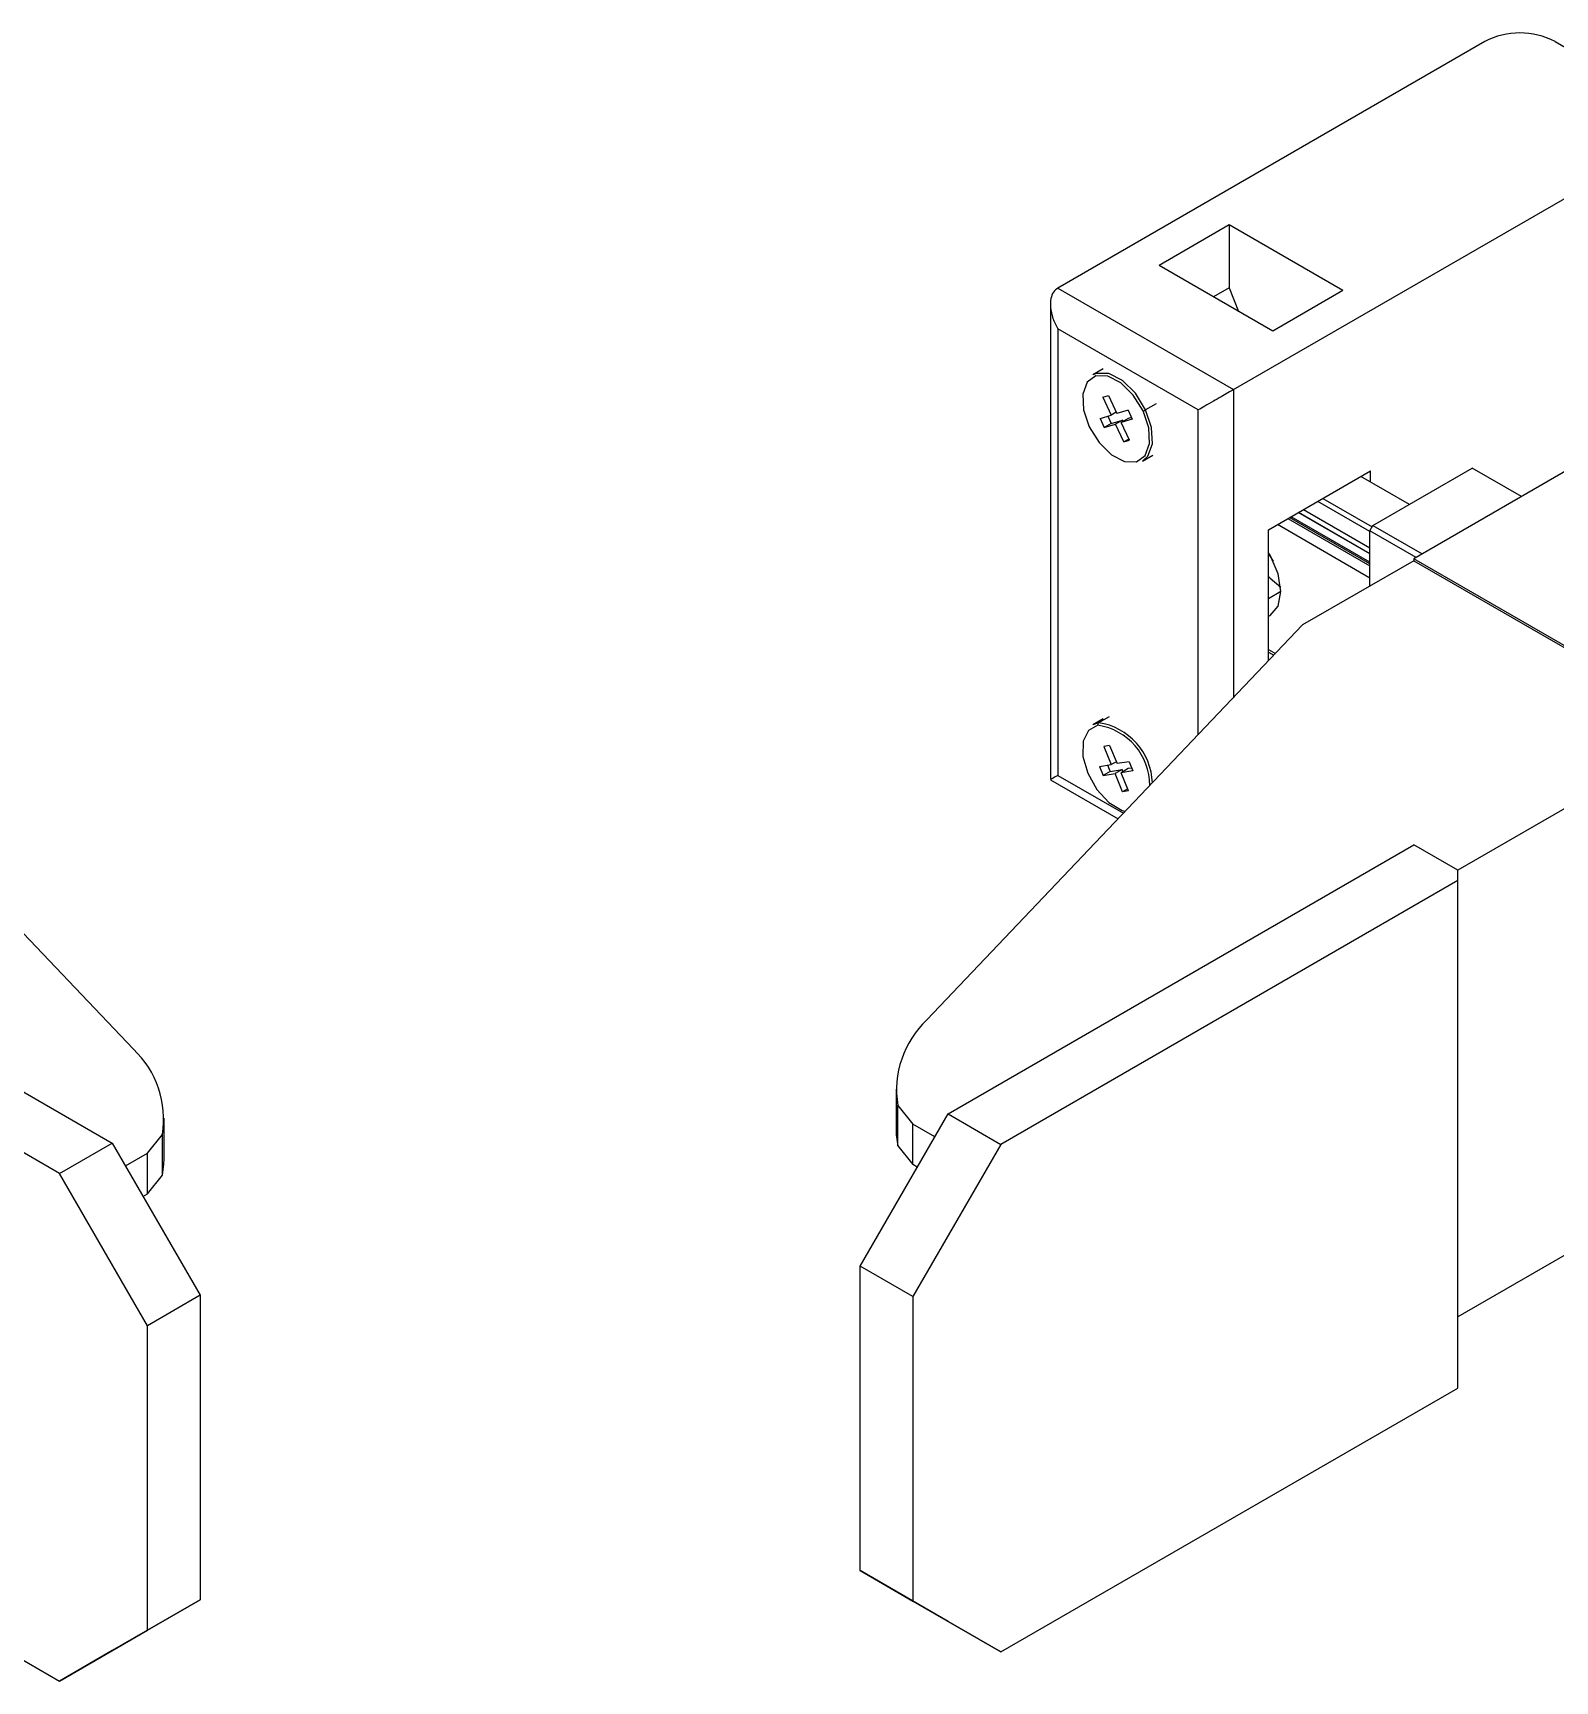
# Model space of a CAD drawing. Header units: millimetres. Extents: x 1258 to 2922, y -135 to 1239.
# Drawn here: x 1557.44 to 1588.06, y 1114.84 to 1147.99 of the extents above; entities that cross this region are included whole.
import ezdxf

# ---------------------------------------------------------------- set-up
doc = ezdxf.new("R2010")
doc.units = ezdxf.units.MM
doc.header["$LTSCALE"] = 6

msp = doc.modelspace()

# ---------------------------------------------------------------- linework, layer by layer
at = {"color": 7, "linetype": 'Continuous', "lineweight": 25}
for p, q in [((1586.645, 1147.814), (1578.054, 1142.855)), ((1588.059, 1147.814), (1590.888, 1146.181)), ((1581.589, 1140.814), (1589.65, 1145.467)), ((1581.507, 1144.127), (1580.093, 1143.31)), ((1583.793, 1142.807), (1581.507, 1144.127)), ((1581.507, 1144.127), (1581.507, 1142.861)), ((1582.379, 1141.991), (1580.093, 1143.31)), ((1578.054, 1142.855), (1581.589, 1140.814)), ((1581.507, 1142.861), (1581.189, 1142.678)), ((1581.507, 1142.861), (1581.69, 1142.388)), ((1583.793, 1142.807), (1582.379, 1141.991)), ((1577.907, 1142.528), (1577.907, 1132.976)), ((1580.882, 1140.405), (1578.054, 1142.038)), ((1578.054, 1142.038), (1578.054, 1133.056)), ((1578.968, 1141.23), (1578.759, 1141.11)), ((1578.961, 1140.659), (1579.074, 1140.693)), ((1578.961, 1140.659), (1579.131, 1140.3)), ((1579.074, 1140.693), (1579.244, 1140.334)), ((1578.906, 1140.234), (1579.131, 1140.3)), ((1578.906, 1140.234), (1578.991, 1140.054)), ((1579.064, 1140.281), (1579.132, 1140.136)), ((1579.232, 1140.359), (1579.131, 1140.3)), ((1579.132, 1140.136), (1579.358, 1140.203)), ((1579.358, 1140.203), (1579.217, 1140.121)), ((1579.47, 1140.4), (1579.244, 1140.334)), ((1579.471, 1140.236), (1579.329, 1140.154)), ((1579.555, 1140.22), (1579.329, 1140.154)), ((1579.5, 1139.795), (1579.329, 1140.154)), ((1579.37, 1140.177), (1579.358, 1140.203)), ((1579.47, 1140.4), (1579.555, 1140.22)), ((1579.538, 1140.256), (1579.471, 1140.236)), ((1579.132, 1140.136), (1578.991, 1140.054)), ((1578.991, 1140.054), (1579.217, 1140.121)), ((1579.387, 1139.762), (1579.217, 1140.121)), ((1579.488, 1139.82), (1579.387, 1139.762)), ((1579.387, 1139.762), (1579.5, 1139.795)), ((1579.759, 1139.378), (1579.968, 1139.498)), ((1589.24, 1139.735), (1585.217, 1137.413)), ((1582.296, 1137.996), (1584.347, 1139.18)), ((1584.347, 1138.956), (1584.347, 1139.18)), ((1584.393, 1138.08), (1586.394, 1139.235)), ((1587.384, 1138.664), (1586.394, 1139.235)), ((1585.128, 1138.505), (1584.152, 1139.068)), ((1584.333, 1137.343), (1582.749, 1138.258)), ((1584.333, 1137.343), (1582.749, 1138.258)), ((1582.296, 1135.362), (1582.296, 1137.996)), ((1584.333, 1137.976), (1584.393, 1138.08)), ((1585.263, 1137.439), (1584.333, 1137.976)), ((1584.333, 1136.862), (1584.333, 1137.976)), ((1584.393, 1138.08), (1585.383, 1137.509)), ((1585.217, 1137.372), (1582.98, 1136.081)), ((1589.99, 1134.658), (1585.217, 1137.413)), ((1585.217, 1137.413), (1585.217, 1137.372)), ((1585.217, 1137.372), (1589.99, 1134.617)), ((1582.98, 1136.081), (1575.423, 1128.138)), ((1582.296, 1135.537), (1582.404, 1135.475)), ((1559.46, 1127.551), (1551.903, 1135.494)), ((1578.968, 1134.195), (1578.759, 1134.074)), ((1578.877, 1134.116), (1578.759, 1134.074)), ((1591.051, 1134.004), (1586.101, 1131.147)), ((1579.099, 1133.655), (1578.98, 1133.636)), ((1578.98, 1133.636), (1579.133, 1133.273)), ((1579.099, 1133.655), (1579.252, 1133.292)), ((1578.894, 1133.234), (1579.133, 1133.273)), ((1578.894, 1133.234), (1578.971, 1133.052)), ((1579.059, 1133.261), (1579.112, 1133.134)), ((1579.235, 1133.332), (1579.133, 1133.273)), ((1579.49, 1133.33), (1579.252, 1133.292)), ((1579.469, 1133.192), (1579.328, 1133.11)), ((1579.543, 1133.204), (1579.469, 1133.192)), ((1579.49, 1133.33), (1579.566, 1133.149)), ((1577.911, 1132.969), (1579.272, 1132.184)), ((1579.112, 1133.134), (1578.971, 1133.052)), ((1578.971, 1133.052), (1579.209, 1133.091)), ((1579.112, 1133.134), (1579.35, 1133.173)), ((1579.35, 1133.173), (1579.209, 1133.091)), ((1579.361, 1132.728), (1579.209, 1133.091)), ((1579.566, 1133.149), (1579.328, 1133.11)), ((1579.481, 1132.747), (1579.328, 1133.11)), ((1579.367, 1133.133), (1579.35, 1133.173)), ((1579.464, 1132.787), (1579.361, 1132.728)), ((1579.481, 1132.747), (1579.361, 1132.728)), ((1575.848, 1126.249), (1585.217, 1131.657)), ((1586.101, 1131.147), (1585.217, 1131.657)), ((1549.665, 1131.071), (1559.035, 1125.662)), ((1586.101, 1130.943), (1576.909, 1125.636)), ((1586.101, 1130.943), (1586.101, 1131.147)), ((1586.101, 1120.736), (1586.101, 1130.943)), ((1557.974, 1125.05), (1548.782, 1130.356)), ((1574.805, 1126.748), (1574.805, 1125.932)), ((1574.08, 1123.187), (1575.848, 1126.249)), ((1574.837, 1126.42), (1575.141, 1126.044)), ((1574.837, 1125.604), (1574.837, 1126.42)), ((1575.848, 1126.249), (1576.909, 1125.636)), ((1560.078, 1125.345), (1560.078, 1126.162)), ((1575.583, 1125.789), (1575.141, 1126.044)), ((1575.141, 1125.228), (1575.141, 1126.044)), ((1557.974, 1125.05), (1559.035, 1125.662)), ((1559.035, 1125.662), (1560.802, 1122.6)), ((1559.742, 1125.458), (1560.045, 1125.834)), ((1560.045, 1125.017), (1560.045, 1125.834)), ((1574.837, 1125.604), (1575.141, 1125.228)), ((1576.909, 1125.636), (1575.141, 1122.575)), ((1559.3, 1125.203), (1559.742, 1125.458)), ((1559.742, 1124.641), (1559.742, 1125.458)), ((1575.229, 1125.177), (1575.141, 1125.228)), ((1559.742, 1121.988), (1557.974, 1125.05)), ((1559.742, 1124.641), (1560.045, 1125.017)), ((1591.051, 1125.023), (1586.101, 1122.165)), ((1559.653, 1124.59), (1559.742, 1124.641)), ((1575.141, 1122.575), (1574.08, 1123.187)), ((1574.08, 1117.063), (1574.08, 1123.187)), ((1560.802, 1122.6), (1559.742, 1121.988)), ((1560.802, 1122.6), (1560.802, 1116.476)), ((1575.141, 1122.575), (1575.141, 1116.45)), ((1559.742, 1115.864), (1559.742, 1121.988)), ((1576.909, 1115.43), (1586.101, 1120.736)), ((1548.782, 1120.15), (1557.974, 1114.843)), ((1574.08, 1117.063), (1575.141, 1116.45)), ((1575.848, 1116.042), (1574.08, 1117.063)), ((1560.802, 1116.476), (1559.035, 1115.455)), ((1559.742, 1115.864), (1560.802, 1116.476)), ((1575.141, 1116.45), (1576.909, 1115.43)), ((1576.909, 1115.43), (1575.848, 1116.042)), ((1557.974, 1114.843), (1559.742, 1115.864)), ((1559.035, 1115.455), (1557.974, 1114.843))]:
    msp.add_line(p, q, dxfattribs=at)
at = {"color": 8, "linetype": 'Continuous', "lineweight": 25}
for p, q in [((1581.589, 1140.814), (1581.589, 1134.619)), ((1580.032, 1140.53), (1579.823, 1140.41)), ((1580.882, 1133.876), (1580.882, 1140.405)), ((1584.333, 1137.962), (1583.285, 1138.567)), ((1583.389, 1138.627), (1584.379, 1138.056)), ((1582.685, 1138.221), (1584.333, 1137.27)), ((1584.333, 1137.309), (1582.72, 1138.241)), ((1584.333, 1137.512), (1582.895, 1138.342)), ((1584.333, 1137.514), (1582.897, 1138.343)), ((1583.001, 1138.403), (1584.333, 1137.634)), ((1584.333, 1137.025), (1582.473, 1138.099)), ((1582.544, 1136.751), (1582.296, 1136.608)), ((1582.296, 1135.588), (1582.435, 1135.508)), ((1579.087, 1134.236), (1578.877, 1134.116)), ((1578.054, 1133.056), (1579.376, 1132.293))]:
    msp.add_line(p, q, dxfattribs=at)
at = {"color": 7, "linetype": 'Continuous', "lineweight": 25, "flags": 128}
for points in [[(1579.823, 1140.41), (1579.617, 1140.74), (1579.357, 1140.996), (1579.081, 1141.136), (1578.833, 1141.141), (1578.759, 1141.11)], [(1579.772, 1140.387), (1579.574, 1140.704), (1579.324, 1140.949), (1579.06, 1141.084), (1578.821, 1141.089), (1578.645, 1140.962), (1578.558, 1140.724), (1578.573, 1140.41), (1578.689, 1140.068)], [(1578.689, 1140.068), (1578.886, 1139.75), (1579.136, 1139.505), (1579.401, 1139.37), (1579.639, 1139.365), (1579.815, 1139.492), (1579.903, 1139.731), (1579.887, 1140.045), (1579.772, 1140.387)], [(1579.759, 1139.378), (1579.868, 1139.478), (1579.959, 1139.726), (1579.943, 1140.053), (1579.823, 1140.41)], [(1582.296, 1136.255), (1582.326, 1136.271), (1582.487, 1136.456), (1582.544, 1136.751), (1582.487, 1137.112), (1582.326, 1137.483), (1582.296, 1137.533)], [(1582.296, 1137.509), (1582.314, 1137.476), (1582.389, 1137.364)], [(1582.296, 1137.058), (1582.33, 1137.021), (1582.54, 1136.839)], [(1578.864, 1134.063), (1578.673, 1133.961), (1578.567, 1133.742), (1578.562, 1133.439), (1578.659, 1133.099), (1578.842, 1132.772), (1579.085, 1132.51), (1579.35, 1132.351), (1579.412, 1132.331)], [(1574.805, 1125.932), (1574.808, 1125.825), (1574.837, 1125.604)], [(1560.045, 1125.017), (1560.074, 1125.239), (1560.078, 1125.345)]]:
    msp.add_lwpolyline(points, dxfattribs=at)
at = {"color": 7, "linetype": 'Continuous', "lineweight": 25}
for centre, radius, start, end in [((1587.352, 1146.45), 1.537, 62.6097, 117.3903), ((1579.682, 1140.653), 0.281, 288.6098, 299.9991), ((1578.902, 1134.081), 0.0423, 126.1848, 205.9967), ((1578.685, 1132.854), 1.222, 359.8997, 81.5816), ((1578.689, 1132.858), 1.272, 2.1972, 81.4912), ((1576.745, 1126.729), 1.932, 133.1805, 189.193), ((1558.138, 1126.142), 1.932, 350.807, 46.8195)]:
    msp.add_arc(centre, radius, start, end, dxfattribs=at)
for points, knots in [([(1578.054, 1142.855), (1578.023, 1142.831), (1577.958, 1142.779), (1577.909, 1142.64), (1577.903, 1142.457), (1577.948, 1142.246), (1578.019, 1142.107), (1578.054, 1142.038)], [0, 0, 0, 0, 0.146754, 0.316126, 0.510248, 0.757793, 1, 1, 1, 1]), ([(1581.589, 1140.814), (1581.553, 1140.793), (1581.476, 1140.748), (1581.331, 1140.664), (1581.169, 1140.571), (1581.009, 1140.479), (1580.924, 1140.43), (1580.882, 1140.405)], [0, 0, 0, 0, 0.146754, 0.316126, 0.510248, 0.757793, 1, 1, 1, 1]), ([(1578.054, 1133.056), (1578.008, 1133.03), (1577.926, 1132.982), (1577.919, 1132.978), (1577.916, 1132.977)], [0, 0, 0, 0, 0.563292, 1, 1, 1, 1])]:
    msp.add_open_spline(points, degree=3, knots=knots, dxfattribs=at)

doc.saveas('drawing.dxf')
